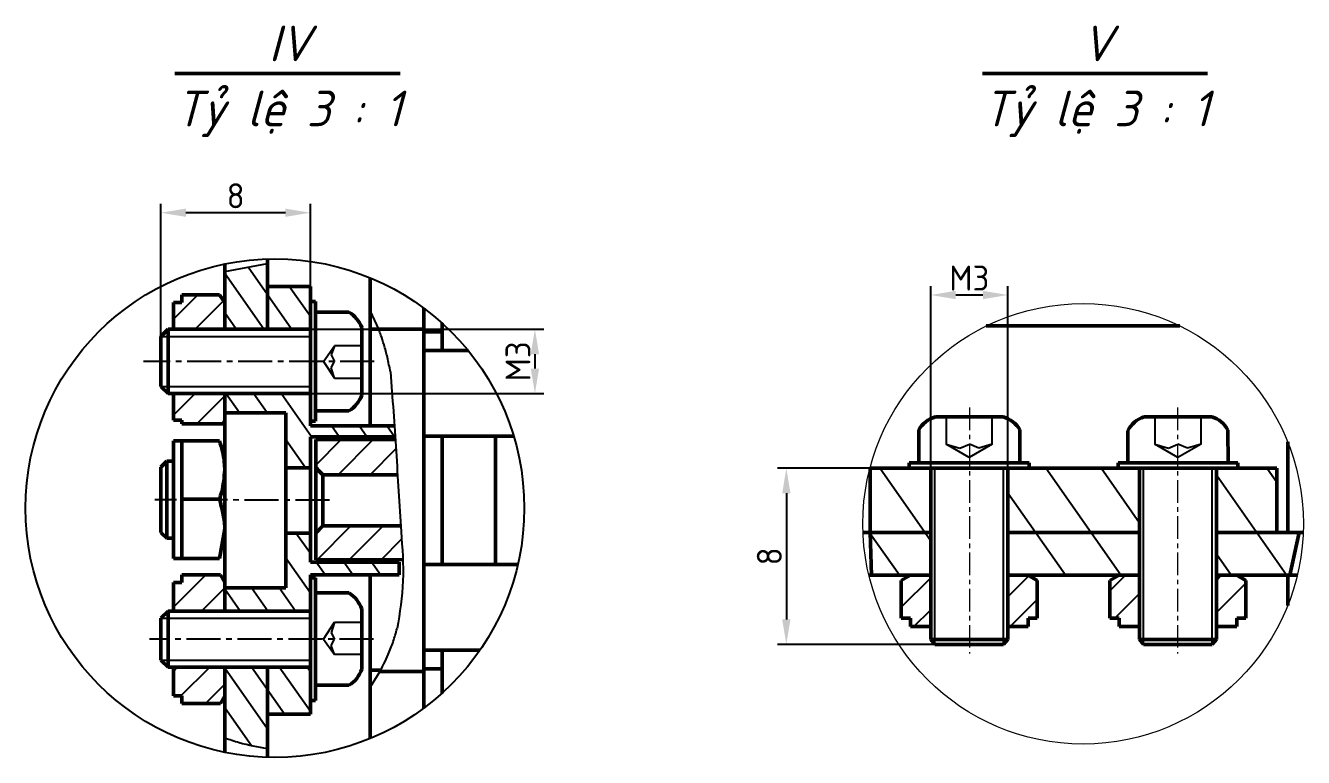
# Model space of a CAD drawing. Header units: millimetres. Extents: x 1895 to 3084, y 1125 to 1966.
# Drawn here: x 2514.7 to 2693.8, y 1308.2 to 1410.8 of the extents above; entities that cross this region are included whole.
import ezdxf

# ---------------------------------------------------------------- set-up
doc = ezdxf.new("R2010")
doc.units = ezdxf.units.MM
doc.header["$LTSCALE"] = 0.25
doc.linetypes.add('CENTER2', pattern=[28.575, 19.05, -3.175, 3.175, -3.175])
doc.linetypes.add('CENTERX2', pattern=[20.32, 12.7, -2.54, 2.54, -2.54])
doc.layers.get('0').update_dxf_attribs({"lineweight": 25})
doc.layers.get('DEFPOINTS').update_dxf_attribs({"color": 6, "lineweight": 25})
for name, color, linetype, lineweight in [('CB', 171, 'Continuous', 50), ('Duong_manh', 3, 'Continuous', 25), ('net dam', 7, 'Continuous', 50), ('TAM', 1, 'CENTER2', 25)]:
    doc.layers.add(name, color=color, linetype=linetype, lineweight=lineweight)
doc.styles.add('Sample', font='', dxfattribs={"height": 3.5})
doc.styles.get("Standard").update_dxf_attribs({"font": 'arial.ttf'})
doc.styles.add('TCVN', font='', dxfattribs={"height": 3.5})
doc.styles.get('Sample').set_extended_font_data('TCVN 7284', italic=True)
doc.styles.get('TCVN').set_extended_font_data('TCVN 7284', italic=True)
doc.dimstyles.new('ISO_35', dxfattribs={"dimtxt": 3.5, "dimasz": 3.5, "dimexe": 1.25, "dimexo": 0, "dimtad": 1, "dimtoh": 1, "dimtxsty": 'Sample', "dimcen": 0, "dimclrd": 3, "dimclre": 3, "dimclrt": 2, "dimadec": 0, "dimazin": 0, "dimtfac": 1, "dimtmove": 0, "dimatfit": 3, "dimfxl": 1, "dimlwd": 25, "dimlwe": 25, "dimarcsym": 0})
pattern_1 = [(125, (98.284, -177.2296), (-5.201615, -3.64221), [])]

# ---------------------------------------------------------------- blocks, each defined once
blk = doc.blocks.new('*D178')
at = {"layer": 'DEFPOINTS', "color": 0, "transparency": 16777216}
for p in [(2652.4, 1373.01), (2641.6, 1348.71), (2652.4, 1348.71)]:
    blk.add_point(p, dxfattribs=at)
at = {"layer": 'Duong_manh', "color": 3, "linetype": 'Continuous', "lineweight": 25, "transparency": 16777216}
for p, q in [((2641.6, 1348.71), (2641.6, 1374.26)), ((2652.4, 1348.71), (2652.4, 1374.26)), ((2645.1, 1373.01), (2648.9, 1373.01))]:
    blk.add_line(p, q, dxfattribs=at)
at = {"layer": 'Duong_manh', "color": 3, "transparency": 16777216}
for points in [[(2645.1, 1373.59), (2645.1, 1372.42), (2641.6, 1373.01)], [(2648.9, 1373.59), (2648.9, 1372.42), (2652.4, 1373.01)]]:
    blk.add_solid(points, dxfattribs=at)
at = {"layer": 'Duong_manh', "color": 2, "transparency": 16777216, "insert": (2647, 1375.38), "char_height": 3.5, "attachment_point": 5, "style": 'Sample'}
blk.add_mtext('{\\fTCVN 7284|b0|i0|c0|p34;M3}', dxfattribs=at)
blk = doc.blocks.new('*D179')
at = {"layer": 'DEFPOINTS', "color": 0, "transparency": 16777216}
for p in [(2554.65, 1368.2), (2554.65, 1359.2), (2586.12, 1359.2)]:
    blk.add_point(p, dxfattribs=at)
at = {"layer": 'Duong_manh', "color": 3, "linetype": 'Continuous', "lineweight": 25, "transparency": 16777216}
for p, q in [((2554.65, 1368.2), (2587.37, 1368.2)), ((2586.12, 1364.7), (2586.12, 1362.7)), ((2554.65, 1359.2), (2587.37, 1359.2))]:
    blk.add_line(p, q, dxfattribs=at)
at = {"layer": 'Duong_manh', "color": 3, "transparency": 16777216}
for points in [[(2585.54, 1364.7), (2586.71, 1364.7), (2586.12, 1368.2)], [(2585.54, 1362.7), (2586.71, 1362.7), (2586.12, 1359.2)]]:
    blk.add_solid(points, dxfattribs=at)
at = {"layer": 'Duong_manh', "color": 2, "transparency": 16777216, "insert": (2583.75, 1363.7), "char_height": 3.5, "attachment_point": 5, "rotation": 90, "style": 'Sample'}
blk.add_mtext('{\\fTCVN 7284|b0|i0|c0|p34;M3}', dxfattribs=at)
blk = doc.blocks.new('*D205')
at = {"layer": 'DEFPOINTS', "color": 0, "transparency": 16777216}
for p in [(2533.7, 1384.54), (2533.7, 1367.21), (2554.65, 1368.2)]:
    blk.add_point(p, dxfattribs=at)
at = {"layer": 'Duong_manh', "color": 3, "linetype": 'Continuous', "lineweight": 25, "transparency": 16777216}
for p, q in [((2533.7, 1367.21), (2533.7, 1385.79)), ((2551.15, 1384.54), (2537.2, 1384.54)), ((2554.65, 1368.2), (2554.65, 1385.79))]:
    blk.add_line(p, q, dxfattribs=at)
at = {"layer": 'Duong_manh', "color": 3, "transparency": 16777216}
for points in [[(2537.2, 1385.12), (2537.2, 1383.96), (2533.7, 1384.54)], [(2551.15, 1385.12), (2551.15, 1383.96), (2554.65, 1384.54)]]:
    blk.add_solid(points, dxfattribs=at)
at = {"layer": 'Duong_manh', "color": 2, "transparency": 16777216, "insert": (2544.18, 1386.92), "char_height": 3.5, "attachment_point": 5, "style": 'Sample'}
blk.add_mtext('{\\fTCVN 7284|b0|i0|c0|p34;8}', dxfattribs=at)
blk = doc.blocks.new('*D208')
at = {"layer": 'DEFPOINTS', "color": 0, "transparency": 16777216}
for p in [(2641.6, 1348.71), (2621.36, 1324.02), (2642.18, 1324.02)]:
    blk.add_point(p, dxfattribs=at)
at = {"layer": 'Duong_manh', "color": 3, "linetype": 'Continuous', "lineweight": 25, "transparency": 16777216}
for p, q in [((2641.6, 1348.71), (2620.11, 1348.71)), ((2621.36, 1345.21), (2621.36, 1327.52)), ((2642.18, 1324.02), (2620.11, 1324.02))]:
    blk.add_line(p, q, dxfattribs=at)
at = {"layer": 'Duong_manh', "color": 3, "transparency": 16777216}
for points in [[(2620.78, 1345.21), (2621.94, 1345.21), (2621.36, 1348.71)], [(2620.78, 1327.52), (2621.94, 1327.52), (2621.36, 1324.02)]]:
    blk.add_solid(points, dxfattribs=at)
at = {"layer": 'Duong_manh', "color": 2, "transparency": 16777216, "insert": (2618.98, 1336.37), "char_height": 3.5, "attachment_point": 5, "rotation": 90, "style": 'Sample'}
blk.add_mtext('{\\fTCVN 7284|b0|i0|c0|p34;8}', dxfattribs=at)

msp = doc.modelspace()

# ---------------------------------------------------------------- hatches: boundary and pattern name
h = msp.add_hatch()
h.set_pattern_fill('ANSI31', color=256, angle=80)
h.set_pattern_definition([(125, (-19.577, -62.865), (-2.6008077, -1.8211052), [])])
edge = h.paths.add_edge_path()
edge.add_line((2554.652, 1359.198), (2548.652, 1359.198))
edge.add_line((2548.652, 1359.198), (2542.652, 1359.198))
edge.add_line((2542.652, 1359.198), (2542.652, 1356.506))
edge.add_line((2542.652, 1356.506), (2551.229, 1356.506))
edge.add_line((2551.229, 1356.506), (2551.229, 1348.779))
edge.add_line((2551.229, 1348.779), (2554.652, 1348.779))
edge.add_line((2554.652, 1348.779), (2554.652, 1353.111))
edge.add_line((2554.652, 1353.111), (2566.535, 1353.111))
edge.add_spline(control_points=[(2566.535, 1353.111), (2566.5, 1353.631), (2566.464, 1354.151), (2566.428, 1354.671)], knot_values=[0.2098573, 0.2098573, 0.2098573, 0.2098573, 0.2531658, 0.2531658, 0.2531658, 0.2531658], degree=3, periodic=0)
edge.add_line((2566.428, 1354.671), (2554.652, 1354.671))
edge.add_line((2554.652, 1354.671), (2554.652, 1359.198))
h.paths.add_polyline_path([(2554.652, 1333.787), (2567.102, 1333.787), (2567.102, 1335.575), (2554.652, 1335.575), (2554.652, 1339.641), (2551.229, 1339.641), (2551.229, 1331.952), (2542.652, 1331.952), (2542.652, 1328.682), (2548.652, 1328.682), (2554.652, 1328.682)])
h.paths.add_polyline_path([(2554.652, 1320.838), (2548.652, 1320.838), (2548.652, 1314.249), (2554.652, 1314.249)])
edge = h.paths.add_edge_path()
edge.add_line((2548.652, 1320.838), (2542.652, 1320.838))
edge.add_line((2542.652, 1320.838), (2542.652, 1316.811))
edge.add_line((2542.652, 1316.811), (2542.652, 1310.875))
edge.add_spline(control_points=[(2542.652, 1310.875), (2543.322, 1310.65), (2545.281, 1309.992), (2547.314, 1309.613), (2548.652, 1309.364)], knot_values=[0, 0, 0, 0, 0.3424134, 1, 1, 1, 1], degree=3, periodic=0)
edge.add_line((2548.652, 1309.364), (2548.652, 1320.838))
h.paths.add_polyline_path([(2548.652, 1374.209), (2548.652, 1377.443), (2542.652, 1376.291), (2542.652, 1368.198), (2548.652, 1368.198)])
h.paths.add_polyline_path([(2554.652, 1374.209), (2548.652, 1374.209), (2548.652, 1368.198), (2554.652, 1368.198)])
h = msp.add_hatch()
h.set_pattern_fill('ANSI31', color=256)
h.set_pattern_definition([(45, (-19.577, -62.865), (-2.245064, 2.245064), [])])
edge = h.paths.add_edge_path()
edge.add_spline(control_points=[(2566.864, 1347.818), (2566.799, 1348.923), (2566.702, 1350.567), (2566.595, 1352.211), (2566.559, 1352.752)], knot_values=[0.2631466, 0.2631466, 0.2631466, 0.2631466, 0.3551369, 0.4001484, 0.4001484, 0.4001484, 0.4001484], degree=3, periodic=0)
edge.add_line((2566.559, 1352.752), (2555.402, 1352.751))
edge.add_line((2555.402, 1352.751), (2555.402, 1348.823))
edge.add_spline(control_points=[(2555.402, 1348.823), (2555.645, 1348.572), (2555.971, 1348.236), (2556.295, 1347.898), (2556.377, 1347.813)], knot_values=[0, 0, 0, 0, 0.7478702, 1, 1, 1, 1], degree=3, periodic=0)
edge.add_line((2556.377, 1347.813), (2566.864, 1347.818))
edge = h.paths.add_edge_path()
edge.add_spline(control_points=[(2567.616, 1335.904), (2567.561, 1337.219), (2567.435, 1338.799), (2567.323, 1340.377), (2567.305, 1340.639)], knot_values=[0.599325, 0.599325, 0.599325, 0.599325, 0.7086526, 0.7304591, 0.7304591, 0.7304591, 0.7304591], degree=3, periodic=0)
edge.add_line((2567.305, 1340.639), (2556.377, 1340.645))
edge.add_line((2556.377, 1340.645), (2555.402, 1339.635))
edge.add_line((2555.402, 1339.635), (2555.402, 1335.882))
edge.add_line((2555.402, 1335.882), (2567.616, 1335.904))
h.paths.add_polyline_path([(2535.452, 1320.838), (2535.452, 1316.811), (2536.652, 1316.811), (2536.652, 1315.756), (2542.062, 1315.756), (2542.652, 1316.811), (2542.652, 1320.838)])
h.paths.add_polyline_path([(2536.652, 1333.765), (2536.652, 1332.71), (2535.452, 1332.71), (2535.452, 1328.682), (2542.652, 1328.682), (2542.652, 1332.71), (2542.062, 1333.765)])
h.paths.add_polyline_path([(2535.452, 1359.198), (2535.452, 1355.448), (2536.652, 1355.448), (2536.652, 1354.968), (2542.375, 1354.968), (2542.652, 1355.448), (2542.652, 1359.198)])
h.paths.add_polyline_path([(2536.652, 1373.052), (2536.652, 1372.428), (2536.652, 1371.948), (2535.452, 1371.948), (2535.452, 1368.198), (2542.652, 1368.198), (2542.652, 1371.948), (2541.915, 1373.052)])
h = msp.add_hatch()
h.set_pattern_fill('ANSI31', color=256, scale=2, angle=80)
h.set_pattern_definition(pattern_1)
h.paths.add_polyline_path([(2641.596, 1345.712), (2641.596, 1348.712), (2638.596, 1348.712), (2633.121, 1348.712), (2633.121, 1339.712), (2641, 1339.712), (2641.596, 1339.712)])
h.paths.add_polyline_path([(2670.846, 1345.712), (2670.846, 1348.712), (2667.846, 1348.712), (2653.371, 1348.712), (2652.396, 1348.712), (2652.396, 1345.712), (2652.396, 1339.712), (2652.991, 1339.712), (2670.25, 1339.712), (2670.846, 1339.712)])
h.paths.add_polyline_path([(2670.846, 1339.712), (2670.25, 1339.712), (2652.991, 1339.712), (2652.396, 1339.712), (2652.396, 1333.712), (2655.246, 1333.712), (2670.25, 1333.712), (2670.846, 1333.712)])
h.paths.add_polyline_path([(2690.121, 1348.712), (2682.621, 1348.712), (2681.646, 1348.712), (2681.646, 1345.712), (2681.646, 1339.712), (2682.241, 1339.712), (2690.121, 1339.712)])
h.paths.add_polyline_path([(2693.254, 1339.712), (2682.241, 1339.712), (2681.646, 1339.712), (2681.646, 1333.712), (2684.496, 1333.712), (2691.924, 1333.712)])
h = msp.add_hatch()
h.set_pattern_fill('ANSI31', color=256, scale=2, angle=80)
h.set_pattern_definition(pattern_1)
h.paths.add_polyline_path([(2633.121, 1339.712), (2633.286, 1333.712), (2641, 1333.712), (2641.596, 1333.712), (2641.596, 1339.712), (2641, 1339.712)])
h = msp.add_hatch()
h.set_pattern_fill('ANSI31', color=256)
h.set_pattern_definition([(45, (98.284, -177.2296), (-2.245064, 2.245064), [])])
h.paths.add_polyline_path([(2641.596, 1333.712), (2638.746, 1333.712), (2637.469, 1332.975), (2637.469, 1327.712), (2638.746, 1327.712), (2638.746, 1326.512), (2641.596, 1326.512)])
h.paths.add_polyline_path([(2652.396, 1326.512), (2655.246, 1326.512), (2655.246, 1327.712), (2656.522, 1327.712), (2656.522, 1332.975), (2655.246, 1333.712), (2652.991, 1333.712), (2652.396, 1333.712)])
h.paths.add_polyline_path([(2670.846, 1333.712), (2667.996, 1333.712), (2666.719, 1332.975), (2666.719, 1327.712), (2667.996, 1327.712), (2667.996, 1326.512), (2670.846, 1326.512)])
h.paths.add_polyline_path([(2685.772, 1332.975), (2684.496, 1333.712), (2682.241, 1333.712), (2681.646, 1333.712), (2681.646, 1326.512), (2684.496, 1326.512), (2684.496, 1327.712), (2685.772, 1327.712)])

# ---------------------------------------------------------------- linework, layer by layer
at = {"lineweight": 50}
for p, q in [((2535.658, 1404.065), (2567.231, 1404.065)), ((2648.829, 1404.065), (2680.401, 1404.065))]:
    msp.add_line(p, q, dxfattribs=at)
at = {"color": 7, "linetype": 'Continuous', "lineweight": 25}
for p, q in [((2542.652, 1376.291), (2548.652, 1377.443)), ((2563.052, 1370.763), (2564.211, 1368.229)), ((2564.389, 1320.229), (2563.052, 1318.045))]:
    msp.add_line(p, q, dxfattribs=at)
at = {"linetype": 'Continuous'}
msp.add_circle((2549.684, 1343.122), 34.948, dxfattribs=at)
at = {"color": 7, "linetype": 'Continuous', "lineweight": 18}
msp.add_circle((2662.956, 1340.93), 30.875, dxfattribs=at)
at = {"color": 7, "linetype": 'Continuous', "lineweight": 25}
for points, knots in [([(2565.869, 1362.229), (2565.739, 1362.904), (2565.492, 1364.179), (2565.025, 1365.893), (2564.606, 1367.178), (2564.335, 1367.909), (2564.225, 1368.192), (2564.211, 1368.229)], [0, 0, 0, 0, 0.33057922, 0.62486743, 0.85414592, 0.98083569, 1, 1, 1, 1]), ([(2565.869, 1362.229), (2566.15, 1358.529), (2566.716, 1351.072), (2567.205, 1341.315), (2567.919, 1332.974), (2567.171, 1328.457), (2566.802, 1326.229)], [0, 0, 0, 0, 0.3081581, 0.6211315, 0.8131155, 1, 1, 1, 1]), ([(2564.389, 1320.229), (2564.441, 1320.324), (2564.638, 1320.681), (2565.045, 1321.468), (2565.649, 1322.769), (2566.291, 1324.403), (2566.635, 1325.632), (2566.802, 1326.229)], [0, 0, 0, 0, 0.0499414, 0.1887828, 0.409884, 0.7133641, 1, 1, 1, 1]), ([(2548.652, 1309.364), (2547.314, 1309.613), (2545.281, 1309.992), (2543.322, 1310.65), (2542.652, 1310.875)], [0, 0, 0, 0, 0.6575866, 1, 1, 1, 1])]:
    msp.add_open_spline(points, degree=3, knots=knots, dxfattribs=at)
at = {"layer": 'CB', "linetype": 'Continuous'}
for p, q in [((2542.652, 1376.291), (2542.652, 1377.359)), ((2548.652, 1377.443), (2548.652, 1378.058)), ((2548.652, 1368.198), (2548.652, 1377.443)), ((2542.652, 1368.198), (2542.652, 1376.291)), ((2548.652, 1368.198), (2548.652, 1374.209)), ((2548.652, 1374.209), (2554.652, 1374.209)), ((2554.652, 1368.198), (2554.652, 1374.209)), ((2563.052, 1370.763), (2563.052, 1375.416)), ((2535.452, 1371.948), (2536.652, 1371.948)), ((2535.452, 1371.948), (2535.452, 1368.198)), ((2536.652, 1373.052), (2541.915, 1373.052)), ((2536.652, 1373.052), (2536.652, 1372.428)), ((2536.652, 1372.428), (2536.652, 1371.948)), ((2554.652, 1372.098), (2554.652, 1369.098)), ((2560.052, 1370.617), (2555.369, 1370.617)), ((2563.052, 1370.763), (2563.052, 1368.027)), ((2570.552, 1368.229), (2570.552, 1371.159)), ((2561.852, 1367.898), (2561.852, 1368.45)), ((2573.102, 1365.229), (2573.102, 1369.067)), ((2542.652, 1368.198), (2548.652, 1368.198)), ((2548.652, 1368.198), (2554.652, 1368.198)), ((2561.852, 1359.498), (2561.852, 1367.898)), ((2563.052, 1368.229), (2564.286, 1368.229)), ((2563.052, 1368.027), (2563.052, 1354.671)), ((2564.211, 1368.229), (2570.552, 1368.229)), ((2570.552, 1368.229), (2570.552, 1362.229)), ((2573.102, 1367.854), (2570.552, 1367.854)), ((2576.754, 1365.229), (2570.552, 1365.229)), ((2570.552, 1326.229), (2570.552, 1362.229)), ((2561.852, 1358.946), (2561.852, 1359.498)), ((2535.452, 1359.198), (2535.452, 1355.448)), ((2548.652, 1359.198), (2542.652, 1359.198)), ((2542.652, 1348.592), (2542.652, 1359.198)), ((2542.652, 1359.198), (2542.652, 1355.448)), ((2554.652, 1359.198), (2548.652, 1359.198)), ((2554.652, 1354.671), (2554.652, 1359.198)), ((2554.652, 1358.298), (2554.652, 1355.298)), ((2560.052, 1356.778), (2555.369, 1356.778)), ((2536.652, 1355.448), (2535.452, 1355.448)), ((2536.652, 1355.448), (2536.652, 1354.968)), ((2536.652, 1354.968), (2542.375, 1354.968)), ((2542.375, 1354.968), (2542.652, 1355.448)), ((2554.652, 1354.671), (2566.428, 1354.671)), ((2536.652, 1352.55), (2535.452, 1352.55)), ((2535.452, 1352.55), (2535.452, 1348.533)), ((2536.652, 1352.55), (2536.652, 1348.462)), ((2536.652, 1352.55), (2541.915, 1352.55)), ((2566.535, 1353.111), (2554.652, 1353.111)), ((2554.652, 1348.592), (2554.652, 1353.111)), ((2570.552, 1353.229), (2583.139, 1353.229)), ((2573.102, 1335.229), (2573.102, 1353.229)), ((2580.602, 1353.229), (2580.602, 1335.229)), ((2535.452, 1349.7), (2534.552, 1349.7)), ((2534.552, 1340.882), (2534.552, 1349.7)), ((2542.652, 1348.592), (2542.652, 1339.866)), ((2554.652, 1339.866), (2554.652, 1348.592)), ((2555.402, 1339.635), (2555.402, 1348.823)), ((2535.452, 1348.533), (2535.452, 1336.05)), ((2536.652, 1348.462), (2536.652, 1344.374)), ((2566.864, 1347.818), (2556.377, 1347.813)), ((2556.377, 1347.813), (2556.377, 1340.645)), ((2641.596, 1324.712), (2641.596, 1345.712)), ((2652.396, 1345.712), (2652.396, 1324.712)), ((2670.846, 1324.712), (2670.846, 1345.712)), ((2681.646, 1345.712), (2681.646, 1324.712)), ((2536.652, 1344.374), (2536.652, 1340.213)), ((2536.652, 1344.374), (2541.915, 1344.374)), ((2534.552, 1338.9), (2534.552, 1340.882)), ((2536.652, 1340.213), (2536.652, 1336.052)), ((2541.915, 1336.052), (2542.652, 1340.213)), ((2542.652, 1328.682), (2542.652, 1339.866)), ((2554.652, 1335.575), (2554.652, 1339.866)), ((2555.402, 1339.635), (2556.377, 1340.645)), ((2555.402, 1339.635), (2555.402, 1335.882)), ((2641.596, 1339.712), (2641, 1339.712)), ((2652.991, 1339.712), (2652.396, 1339.712)), ((2652.991, 1339.712), (2670.25, 1339.712)), ((2653.371, 1339.712), (2669.871, 1339.712)), ((2670.846, 1339.712), (2670.25, 1339.712)), ((2682.241, 1339.712), (2681.646, 1339.712)), ((2693.254, 1339.712), (2693.807, 1339.712)), ((2534.552, 1338.9), (2535.452, 1338.9)), ((2536.652, 1336.052), (2541.915, 1336.052)), ((2535.452, 1336.05), (2536.652, 1336.05)), ((2554.652, 1335.575), (2567.102, 1335.575)), ((2567.616, 1335.904), (2555.402, 1335.882)), ((2567.102, 1333.787), (2567.102, 1335.575)), ((2583.728, 1335.229), (2570.552, 1335.229)), ((2535.452, 1332.71), (2535.452, 1328.682)), ((2535.452, 1332.71), (2536.652, 1332.71)), ((2536.652, 1333.765), (2536.652, 1332.71)), ((2542.062, 1333.765), (2536.652, 1333.765)), ((2542.652, 1332.71), (2542.062, 1333.765)), ((2542.652, 1332.71), (2542.652, 1328.682)), ((2567.102, 1333.787), (2554.652, 1333.787)), ((2554.652, 1328.682), (2554.652, 1333.787)), ((2554.652, 1332.865), (2554.652, 1329.689)), ((2563.052, 1333.787), (2563.052, 1320.431)), ((2633.286, 1333.712), (2632.936, 1333.712)), ((2637.469, 1332.975), (2638.746, 1333.712)), ((2637.469, 1327.712), (2637.469, 1332.975)), ((2641.596, 1333.712), (2638.746, 1333.712)), ((2655.246, 1333.712), (2652.396, 1333.712)), ((2652.991, 1333.712), (2670.25, 1333.712)), ((2655.246, 1333.712), (2656.522, 1332.975)), ((2656.522, 1327.712), (2656.522, 1332.975)), ((2666.719, 1332.975), (2667.996, 1333.712)), ((2666.719, 1327.712), (2666.719, 1332.975)), ((2670.846, 1333.712), (2667.996, 1333.712)), ((2684.496, 1333.712), (2681.646, 1333.712)), ((2684.496, 1333.712), (2685.772, 1332.975)), ((2685.772, 1327.712), (2685.772, 1332.975)), ((2555.351, 1331.233), (2560.052, 1331.233)), ((2561.852, 1328.334), (2561.852, 1328.969)), ((2535.452, 1328.682), (2548.652, 1328.682)), ((2548.652, 1328.682), (2554.652, 1328.682)), ((2561.852, 1321.187), (2561.852, 1328.334)), ((2638.746, 1327.712), (2637.469, 1327.712)), ((2638.746, 1327.712), (2638.746, 1326.512)), ((2656.522, 1327.712), (2655.246, 1327.712)), ((2655.246, 1326.512), (2655.246, 1327.712)), ((2667.996, 1327.712), (2666.719, 1327.712)), ((2667.996, 1327.712), (2667.996, 1326.512)), ((2685.772, 1327.712), (2684.496, 1327.712)), ((2684.496, 1326.512), (2684.496, 1327.712)), ((2570.552, 1326.229), (2570.552, 1320.229)), ((2641.596, 1326.512), (2638.746, 1326.512)), ((2655.246, 1326.512), (2652.396, 1326.512)), ((2670.846, 1326.512), (2667.996, 1326.512)), ((2684.496, 1326.512), (2681.646, 1326.512)), ((2652.396, 1324.712), (2641.596, 1324.712)), ((2681.646, 1324.712), (2670.846, 1324.712)), ((2570.552, 1323.229), (2578.415, 1323.229)), ((2573.102, 1318.729), (2573.102, 1323.229)), ((2535.528, 1320.838), (2535.452, 1320.838)), ((2535.452, 1320.838), (2535.452, 1316.811)), ((2548.652, 1320.838), (2535.528, 1320.838)), ((2542.652, 1310.875), (2542.652, 1320.838)), ((2542.652, 1320.838), (2542.652, 1316.811)), ((2548.652, 1309.364), (2548.652, 1320.838)), ((2554.652, 1320.838), (2548.652, 1320.838)), ((2548.652, 1314.249), (2548.652, 1320.838)), ((2554.652, 1314.249), (2554.652, 1320.838)), ((2561.852, 1320.552), (2561.852, 1321.187)), ((2564.5, 1320.431), (2563.052, 1320.431)), ((2563.052, 1320.431), (2563.052, 1318.045)), ((2570.552, 1320.229), (2564.389, 1320.229)), ((2570.552, 1320.604), (2573.102, 1320.604)), ((2570.552, 1315.092), (2570.552, 1320.229)), ((2554.652, 1319.832), (2554.652, 1316.655)), ((2555.351, 1318.288), (2560.052, 1318.288)), ((2573.102, 1317.184), (2573.102, 1318.729)), ((2535.452, 1316.811), (2536.652, 1316.811)), ((2536.652, 1315.756), (2536.652, 1316.811)), ((2542.652, 1316.811), (2542.062, 1315.756)), ((2542.642, 1316.794), (2542.652, 1316.811)), ((2563.052, 1310.835), (2563.052, 1318.045)), ((2542.062, 1315.756), (2536.652, 1315.756)), ((2554.652, 1314.249), (2548.652, 1314.249)), ((2542.652, 1308.892), (2542.652, 1310.875)), ((2548.652, 1308.193), (2548.652, 1309.364))]:
    msp.add_line(p, q, dxfattribs=at)
at = {"layer": 'CB'}
for p, q in [((2541.915, 1373.052), (2542.652, 1371.948)), ((2555.369, 1372.098), (2554.652, 1372.098)), ((2555.369, 1372.098), (2555.369, 1355.298)), ((2534.725, 1368.198), (2533.7, 1367.207)), ((2533.7, 1360.189), (2533.7, 1367.207)), ((2535.452, 1368.198), (2534.725, 1368.198)), ((2534.725, 1368.198), (2534.725, 1359.198)), ((2542.652, 1368.198), (2535.452, 1368.198)), ((2554.652, 1368.198), (2554.652, 1359.198)), ((2534.725, 1359.198), (2533.7, 1360.189)), ((2534.725, 1359.198), (2535.452, 1359.198)), ((2542.652, 1359.198), (2535.452, 1359.198)), ((2542.652, 1356.506), (2551.229, 1356.506)), ((2551.229, 1356.506), (2551.229, 1331.952)), ((2642.244, 1355.912), (2642.796, 1355.912)), ((2651.196, 1355.912), (2642.796, 1355.912)), ((2651.196, 1355.912), (2651.748, 1355.912)), ((2671.494, 1355.912), (2672.046, 1355.912)), ((2680.446, 1355.912), (2672.046, 1355.912)), ((2680.446, 1355.912), (2680.998, 1355.912)), ((2555.369, 1355.298), (2554.652, 1355.298)), ((2639.906, 1349.492), (2639.906, 1354.112)), ((2654.086, 1349.492), (2654.086, 1354.112)), ((2669.206, 1349.492), (2669.206, 1353.977)), ((2683.298, 1349.492), (2683.218, 1354.08)), ((2555.402, 1352.751), (2566.559, 1352.752)), ((2555.402, 1348.823), (2555.402, 1352.751)), ((2691.621, 1339.712), (2691.621, 1352.401)), ((2534.552, 1349.7), (2533.7, 1348.893)), ((2533.7, 1339.707), (2533.7, 1348.893)), ((2554.652, 1348.779), (2551.229, 1348.779)), ((2633.121, 1339.712), (2633.121, 1348.712)), ((2633.121, 1348.712), (2640.621, 1348.712)), ((2655.396, 1349.492), (2638.596, 1349.492)), ((2638.596, 1349.492), (2638.596, 1348.712)), ((2641.596, 1348.712), (2638.596, 1348.712)), ((2641.596, 1345.712), (2641.596, 1348.712)), ((2652.396, 1348.712), (2641.596, 1348.712)), ((2655.396, 1348.712), (2652.396, 1348.712)), ((2652.396, 1345.712), (2652.396, 1348.712)), ((2653.371, 1348.712), (2669.871, 1348.712)), ((2655.396, 1349.492), (2655.396, 1348.712)), ((2667.846, 1349.492), (2684.646, 1349.492)), ((2667.846, 1349.492), (2667.846, 1348.712)), ((2670.846, 1348.712), (2667.846, 1348.712)), ((2670.846, 1345.712), (2670.846, 1348.712)), ((2681.646, 1348.712), (2670.846, 1348.712)), ((2684.646, 1348.712), (2681.646, 1348.712)), ((2681.646, 1345.712), (2681.646, 1348.712)), ((2682.621, 1348.712), (2690.121, 1348.712)), ((2684.646, 1349.492), (2684.646, 1348.712)), ((2690.121, 1339.712), (2690.121, 1348.712)), ((2534.552, 1338.9), (2533.7, 1339.707)), ((2554.652, 1339.641), (2551.229, 1339.641)), ((2556.377, 1340.645), (2567.305, 1340.639)), ((2632.105, 1339.712), (2633.121, 1339.712)), ((2633.121, 1339.712), (2640.621, 1339.712)), ((2633.121, 1339.712), (2633.286, 1333.712)), ((2633.121, 1339.712), (2641, 1339.712)), ((2682.241, 1339.712), (2693.254, 1339.712)), ((2682.621, 1339.712), (2690.121, 1339.712)), ((2691.924, 1333.712), (2693.254, 1339.712)), ((2555.351, 1333.365), (2554.652, 1333.365)), ((2555.351, 1324.706), (2555.351, 1333.365)), ((2633.286, 1333.712), (2641, 1333.712)), ((2682.241, 1333.712), (2691.924, 1333.712)), ((2691.621, 1329.459), (2691.621, 1333.712)), ((2692.975, 1333.712), (2691.924, 1333.712)), ((2542.652, 1331.952), (2551.229, 1331.952)), ((2534.725, 1328.682), (2533.7, 1327.695)), ((2533.7, 1327.695), (2533.7, 1321.83)), ((2534.725, 1320.838), (2534.725, 1328.682)), ((2534.725, 1328.682), (2535.452, 1328.682)), ((2554.652, 1320.838), (2554.652, 1328.682)), ((2555.351, 1324.71), (2555.351, 1316.159)), ((2641.596, 1324.712), (2642.183, 1324.021)), ((2642.183, 1324.021), (2651.808, 1324.021)), ((2652.396, 1324.712), (2651.808, 1324.021)), ((2670.846, 1324.712), (2671.433, 1324.021)), ((2681.058, 1324.021), (2671.433, 1324.021)), ((2681.646, 1324.712), (2681.058, 1324.021)), ((2534.725, 1320.838), (2533.7, 1321.83)), ((2535.452, 1320.838), (2534.725, 1320.838)), ((2555.351, 1316.159), (2554.652, 1316.159))]:
    msp.add_line(p, q, dxfattribs=at)
at = {"layer": 'CB', "linetype": 'Continuous', "lineweight": 50}
msp.add_line((2676.528, 1368.662), (2649.383, 1368.662), dxfattribs=at)
at = {"layer": 'CB', "linetype": 'Continuous'}
for centre, radius, start, end in [((2557.827, 1366.939), 4.299, 20.57648, 58.83796), ((2557.827, 1360.456), 4.299, 301.16204, 339.42352), ((2557.863, 1327.645), 4.202, 18.35593, 58.61512), ((2557.863, 1321.875), 4.202, 301.38488, 341.64407)]:
    msp.add_arc(centre, radius, start, end, dxfattribs=at)
at = {"layer": 'CB'}
for centre, radius, start, end in [((2643.211, 1352.237), 3.799, 104.74421, 150.44107), ((2650.781, 1352.237), 3.799, 29.55893, 75.25579), ((2672.599, 1352.286), 3.791, 106.94919, 153.5002), ((2680.048, 1352.499), 3.543, 26.51687, 74.45464)]:
    msp.add_arc(centre, radius, start, end, dxfattribs=at)
at = {"layer": 'CB', "linetype": 'Continuous'}
for points, knots in [([(2542.652, 1348.462), (2542.641, 1348.834), (2542.599, 1350.225), (2542.204, 1351.567), (2541.915, 1352.55)], [0, 0, 0, 0, 0.26742295, 1, 1, 1, 1]), ([(2556.377, 1347.813), (2556.295, 1347.898), (2555.971, 1348.236), (2555.645, 1348.572), (2555.402, 1348.823)], [0, 0, 0, 0, 0.2521298, 1, 1, 1, 1]), ([(2541.915, 1344.374), (2542.026, 1344.716), (2542.455, 1346.039), (2542.568, 1347.431), (2542.652, 1348.462)], [0, 0, 0, 0, 0.2592104, 1, 1, 1, 1]), ([(2542.652, 1340.213), (2542.651, 1340.311), (2542.64, 1341.722), (2542.264, 1343.096), (2541.915, 1344.374)], [0, 0, 0, 0, 0.069885, 1, 1, 1, 1])]:
    msp.add_open_spline(points, degree=3, knots=knots, dxfattribs=at)
at = {"layer": 'Duong_manh'}
for p, q in [((2533.7, 1367.207), (2554.652, 1367.207)), ((2556.481, 1363.698), (2558.042, 1365.861)), ((2558.042, 1365.861), (2557.583, 1364.603)), ((2556.481, 1363.698), (2558.042, 1361.335)), ((2557.583, 1364.603), (2558.042, 1363.698)), ((2557.583, 1362.792), (2558.042, 1363.698)), ((2558.042, 1361.338), (2557.583, 1362.792)), ((2533.7, 1360.189), (2554.652, 1360.189)), ((2643.765, 1352.102), (2645.667, 1351.512)), ((2645.667, 1351.512), (2647.028, 1352.075)), ((2648.324, 1351.512), (2647.028, 1352.075)), ((2650.226, 1352.102), (2648.324, 1351.512)), ((2673.015, 1352.102), (2674.917, 1351.512)), ((2674.917, 1351.512), (2676.213, 1352.075)), ((2677.574, 1351.512), (2676.213, 1352.075)), ((2679.476, 1352.102), (2677.574, 1351.512)), ((2642.183, 1324.021), (2642.183, 1348.712)), ((2651.808, 1324.021), (2651.808, 1348.712)), ((2671.433, 1324.021), (2671.433, 1348.712)), ((2681.058, 1324.021), (2681.058, 1348.712)), ((2533.7, 1327.695), (2554.652, 1327.695)), ((2556.481, 1324.76), (2558.042, 1327.123)), ((2558.042, 1327.12), (2557.583, 1325.666)), ((2557.583, 1325.666), (2558.042, 1324.76)), ((2556.481, 1324.76), (2558.042, 1322.597)), ((2557.583, 1323.855), (2558.042, 1324.76)), ((2558.042, 1322.597), (2557.583, 1323.855)), ((2533.7, 1321.83), (2554.652, 1321.83))]:
    msp.add_line(p, q, dxfattribs=at)
at = {"layer": 'Duong_manh', "linetype": 'Continuous'}
for p, q in [((2561.852, 1365.861), (2558.042, 1365.861)), ((2558.042, 1361.338), (2558.042, 1361.335)), ((2558.042, 1361.335), (2561.852, 1361.335)), ((2558.042, 1327.123), (2561.852, 1327.123)), ((2558.042, 1327.12), (2558.042, 1327.123)), ((2561.852, 1322.597), (2558.042, 1322.597))]:
    msp.add_line(p, q, dxfattribs=at)
at = {"layer": 'Duong_manh', "linetype": 'Continuous', "lineweight": 25}
for p, q in [((2643.765, 1355.912), (2643.765, 1352.102)), ((2650.226, 1352.102), (2650.226, 1355.912)), ((2673.015, 1355.912), (2673.015, 1352.102)), ((2679.476, 1352.102), (2679.476, 1355.912)), ((2646.996, 1350.236), (2643.765, 1352.102)), ((2650.226, 1352.102), (2646.996, 1350.236)), ((2676.246, 1350.236), (2673.015, 1352.102)), ((2679.476, 1352.102), (2676.246, 1350.236))]:
    msp.add_line(p, q, dxfattribs=at)
at = {"layer": 'TAM', "lineweight": 25}
for p, q in [((2563.586, 1363.698), (2531.269, 1363.698)), ((2557.335, 1344.229), (2532.865, 1344.3)), ((2563.494, 1324.762), (2532.104, 1324.762))]:
    msp.add_line(p, q, dxfattribs=at)
at = {"layer": 'TAM', "linetype": 'CENTERX2', "lineweight": 18}
for p, q in [((2647.043, 1357.221), (2647.043, 1322.731)), ((2676.198, 1357.221), (2676.198, 1322.731))]:
    msp.add_line(p, q, dxfattribs=at)

# ---------------------------------------------------------------- texts
at = {"layer": 'net dam', "char_height": 5, "attachment_point": 5}
for s, insert in [('{\\fTCVN 7284|b0|i1|c0|p34;IV}', (2551.734, 1408.284)), ('{\\fTCVN 7284|b0|i1|c0|p34;V}', (2664.904, 1408.284))]:
    msp.add_mtext_dynamic_manual_height_columns(s, width=74.83372, gutter_width=12.5, heights=[0], dxfattribs=dict(at, insert=insert))
at = {"layer": 'net dam', "char_height": 5, "attachment_point": 5, "style": 'TCVN'}
for insert in [(2551.617, 1398.403), (2664.788, 1398.403)]:
    msp.add_mtext_dynamic_manual_height_columns('Tỷ lệ 3 : 1', width=74.83372, gutter_width=12.5, heights=[0], dxfattribs=dict(at, insert=insert))

# ---------------------------------------------------------------- dimensions: what is measured, and where the dimension line sits
at = {"layer": 'Duong_manh'}
for base, p1, p2, text, picture, middle in [((2533.7, 1384.54), (2554.652, 1368.198), (2533.7, 1367.207), '{\\fTCVN 7284|b0|i0|c0|p34;8}', '*D205', (2544.176, 1386.915)), ((2652.396, 1373.005), (2641.596, 1348.712), (2652.396, 1348.712), '{\\fTCVN 7284|b0|i0|c0|p34;M3}', '*D178', (2646.996, 1375.38))]:
    dim = msp.add_linear_dim(base=base, p1=p1, p2=p2, text=text, dimstyle='ISO_35', override={"dimlfac": 0.5}, dxfattribs=at)
    dim.commit()
    dim.dimension.update_dxf_attribs({"geometry": picture, "text_midpoint": middle})
dim = msp.add_linear_dim(base=(2586.123, 1359.198), p1=(2554.652, 1368.198), p2=(2554.652, 1359.198), angle=90, text='{\\fTCVN 7284|b0|i0|c0|p34;M3}', dimstyle='ISO_35', override={"dimlfac": 0.5}, dxfattribs=at)
dim.commit()
dim.dimension.update_dxf_attribs({"geometry": '*D179', "text_midpoint": (2586.123, 1363.698), "dimtype": 160})
dim = msp.add_linear_dim(base=(2621.359, 1324.021), p1=(2641.596, 1348.712), p2=(2642.183, 1324.021), angle=90, text='{\\fTCVN 7284|b0|i0|c0|p34;8}', dimstyle='ISO_35', override={"dimlfac": 0.5}, dxfattribs=at)
dim.commit()
dim.dimension.update_dxf_attribs({"geometry": '*D208', "text_midpoint": (2618.984, 1336.366)})

doc.saveas('drawing.dxf')
